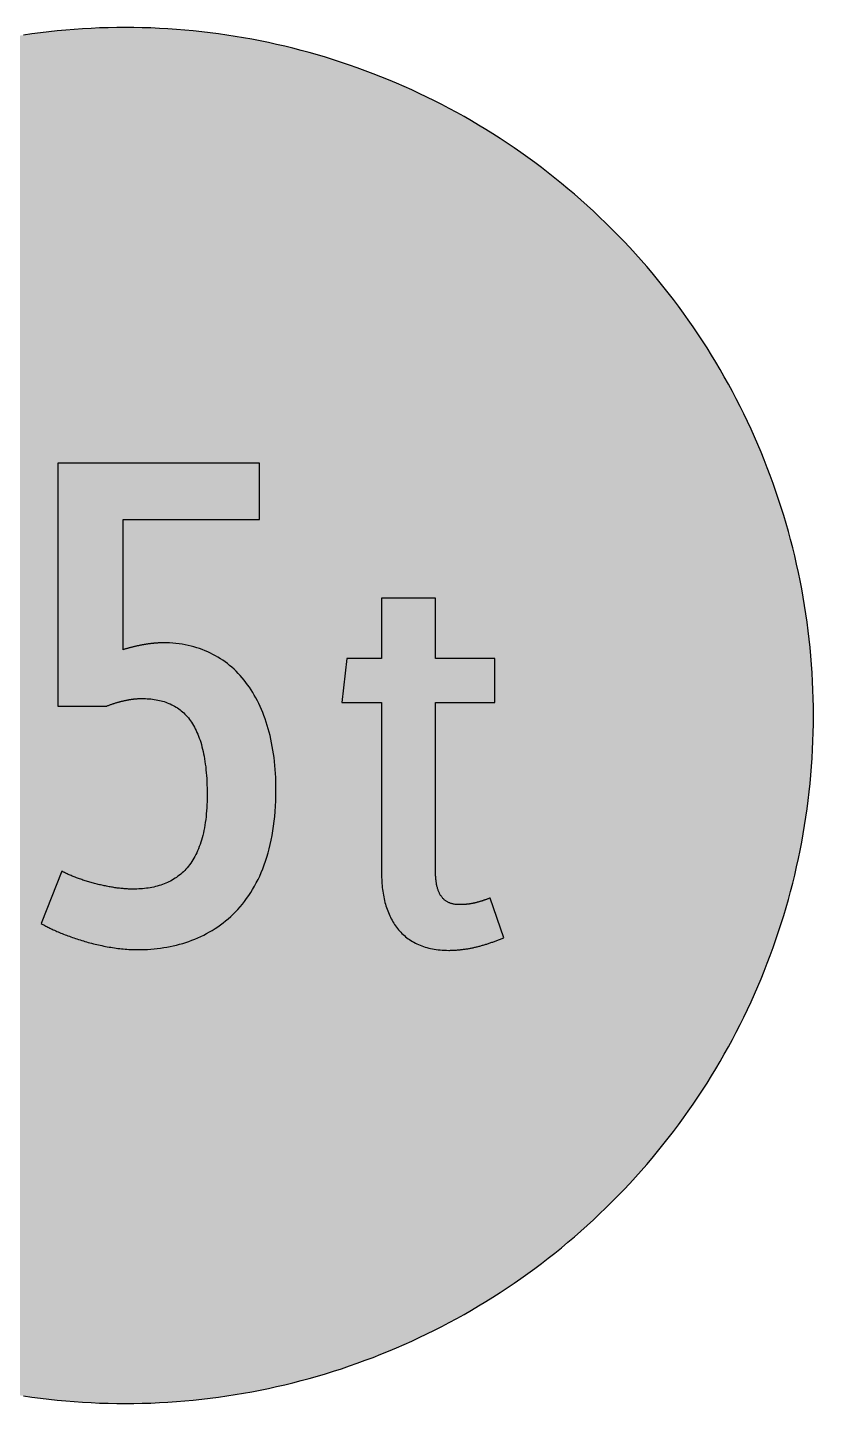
# Model space of a CAD drawing. Header units: millimetres. Extents: x 0 to 212, y 0 to 212.
# Drawn here: x 90.9 to 211.7, y 0.1 to 211.7 of the extents above; entities that cross this region are included whole.
import ezdxf

# ---------------------------------------------------------------- set-up
doc = ezdxf.new("R2010")
doc.units = ezdxf.units.MM

msp = doc.modelspace()

# ---------------------------------------------------------------- hatches: boundary and pattern name
for color, points in [(254, [(211.7189, 105.8869), (211.709, 107.2007), (211.6861, 108.5139), (211.6455, 109.8245), (211.5871, 111.1326), (211.5134, 112.4407), (211.4245, 113.7437), (211.3204, 115.0468), (211.201, 116.3447), (211.0638, 117.6426), (210.9114, 118.9355), (210.7413, 120.2258), (210.5584, 121.5136), (210.3577, 122.7988), (210.1418, 124.079), (209.9107, 125.3566), (209.6643, 126.6292), (209.4027, 127.8992), (209.1258, 129.1641), (208.8337, 130.4239), (208.5264, 131.6812), (208.2038, 132.936), (207.866, 134.1831), (207.5104, 135.4277), (207.1421, 136.6647), (206.7611, 137.8991), (206.3623, 139.1285), (205.9483, 140.3502), (205.5216, 141.5694), (205.0771, 142.781), (204.6199, 143.9901), (204.1474, 145.1915), (203.6623, 146.3853), (203.1619, 147.574), (202.6463, 148.7576), (202.1154, 149.9362), (201.5693, 151.1046), (201.0105, 152.2705), (200.439, 153.4262), (199.8523, 154.5768), (199.2503, 155.7198), (198.6356, 156.8577), (198.0057, 157.9855), (197.3605, 159.1081), (196.7052, 160.2232), (196.0321, 161.3281), (195.3489, 162.4279), (194.6504, 163.5176), (193.9366, 164.6022), (193.2102, 165.6766), (192.471, 166.7434), (191.7167, 167.8), (190.9521, 168.849), (190.1698, 169.8904), (189.3773, 170.9217), (188.5696, 171.9428), (187.7517, 172.9562), (186.9161, 173.9621), (186.0702, 174.9552), (185.2117, 175.9407), (184.338, 176.9161), (183.454, 177.8838), (182.5549, 178.8389), (181.643, 179.7837), (180.721, 180.7185), (179.7837, 181.643), (178.8389, 182.5549), (177.8838, 183.454), (176.9161, 184.338), (175.9407, 185.2117), (174.9552, 186.0702), (173.9621, 186.9161), (172.9562, 187.7492), (171.9428, 188.5696), (170.9217, 189.3773), (169.8904, 190.1698), (168.849, 190.9496), (167.8, 191.7167), (166.7408, 192.471), (165.6766, 193.2102), (164.6022, 193.9366), (163.5176, 194.6504), (162.4279, 195.3489), (161.3281, 196.0321), (160.2232, 196.7052), (159.1081, 197.3631), (157.9855, 198.0057), (156.8577, 198.6356), (155.7198, 199.2503), (154.5768, 199.8523), (153.4262, 200.439), (152.2705, 201.0131), (151.1046, 201.5719), (149.9362, 202.1154), (148.7576, 202.6463), (147.574, 203.1619), (146.3853, 203.6623), (145.1889, 204.15), (143.9875, 204.6199), (142.781, 205.0796), (141.5694, 205.5216), (140.3502, 205.9483), (139.1285, 206.3623), (137.8991, 206.7611), (136.6647, 207.1446), (135.4252, 207.5129), (134.1831, 207.866), (132.9334, 208.2038), (131.6812, 208.5264), (130.4239, 208.8337), (129.1641, 209.1284), (127.8966, 209.4052), (126.6292, 209.6668), (125.3541, 209.9132), (124.0765, 210.1444), (122.7963, 210.3603), (121.5136, 210.5584), (120.2258, 210.7438), (118.9355, 210.9114), (117.6401, 211.0638), (116.3447, 211.201), (115.0468, 211.3229), (113.7437, 211.4271), (112.4382, 211.516), (111.1326, 211.5896), (109.8245, 211.6455), (108.5113, 211.6861), (107.1982, 211.7115), (105.885, 211.7192), (104.5693, 211.7115), (103.2561, 211.6861), (101.9454, 211.6455), (100.6373, 211.5896), (99.3292, 211.516), (98.0262, 211.4271), (96.7232, 211.3229), (95.4253, 211.201), (94.1273, 211.0638), (92.8345, 210.9114), (91.5441, 210.7438), (90.2564, 210.5584), (88.9711, 210.3603), (87.691, 210.1444), (86.4133, 209.9132), (85.1408, 209.6668), (83.8708, 209.4052), (82.6059, 209.1284), (81.346, 208.8337), (80.0887, 208.5264), (78.834, 208.2038), (77.5868, 207.866), (76.3422, 207.5129), (75.1053, 207.1446), (73.8708, 206.7611), (72.6415, 206.3623), (71.4197, 205.9483), (70.2005, 205.5216), (68.9889, 205.0796), (67.7799, 204.6199), (66.5785, 204.15), (65.3847, 203.6623), (64.196, 203.1619), (63.0123, 202.6463), (61.8338, 202.1154), (60.6628, 201.5719), (59.4995, 201.0131), (58.3438, 200.439), (57.1932, 199.8523), (56.0502, 199.2503), (54.9123, 198.6356), (53.7845, 198.0057), (52.6618, 197.3631), (51.5468, 196.7052), (50.4419, 196.0321), (49.342, 195.3489), (48.2524, 194.6504), (47.1678, 193.9366), (46.0934, 193.2102), (45.0266, 192.471), (43.9699, 191.7167), (42.9209, 190.9496), (41.8795, 190.1698), (40.8483, 189.3773), (39.8272, 188.5696), (38.8137, 187.7492), (37.8079, 186.9161), (36.8148, 186.0702), (35.8292, 185.2117), (34.8539, 184.338), (33.8861, 183.454), (32.9311, 182.5549), (31.9862, 181.643), (31.049, 180.7185), (30.1269, 179.7837), (29.2151, 178.8389), (28.3159, 177.8838), (27.432, 176.9161), (26.5582, 175.9407), (25.6997, 174.9552), (24.8539, 173.9621), (24.0208, 172.9562), (23.2004, 171.9428), (22.3926, 170.9217), (21.6002, 169.8904), (20.8204, 168.849), (20.0533, 167.8), (19.2989, 166.7434), (18.5598, 165.6766), (17.8333, 164.6022), (17.1196, 163.5176), (16.4211, 162.4279), (15.7378, 161.3281), (15.0647, 160.2232), (14.4069, 159.1081), (13.7643, 157.9855), (13.1343, 156.8577), (12.5197, 155.7198), (11.9177, 154.5768), (11.3309, 153.4262), (10.7569, 152.2705), (10.1981, 151.1046), (9.6545, 149.9362), (9.1237, 148.7576), (8.6081, 147.574), (8.1077, 146.3853), (7.62, 145.1915), (7.1501, 143.9901), (6.6904, 142.781), (6.2484, 141.5694), (5.8217, 140.3502), (5.4077, 139.1285), (5.0089, 137.8991), (4.6253, 136.6647), (4.257, 135.4277), (3.904, 134.1831), (3.5662, 132.936), (3.2436, 131.6812), (2.9362, 130.4239), (2.6416, 129.1641), (2.3647, 127.8992), (2.1031, 126.6292), (1.8567, 125.3566), (1.6256, 124.079), (1.4097, 122.7988), (1.2116, 121.5136), (1.0262, 120.2258), (0.8585, 118.9355), (0.7061, 117.6426), (0.569, 116.3447), (0.447, 115.0468), (0.3429, 113.7437), (0.254, 112.4407), (0.1803, 111.1326), (0.1245, 109.8245), (0.0838, 108.5139), (0.0584, 107.2007), (0.0508, 105.885), (0.0584, 104.5718), (0.0838, 103.2586), (0.1245, 101.9454), (0.1803, 100.6373), (0.254, 99.3318), (0.3429, 98.0262), (0.447, 96.7232), (0.569, 95.4253), (0.7061, 94.1299), (0.8585, 92.8345), (1.0262, 91.5441), (1.2116, 90.2564), (1.4097, 88.9737), (1.6256, 87.6935), (1.8567, 86.4159), (2.1031, 85.1408), (2.3647, 83.8733), (2.6416, 82.6059), (2.9362, 81.346), (3.2436, 80.0887), (3.5662, 78.8365), (3.904, 77.5868), (4.257, 76.3448), (4.6253, 75.1053), (5.0089, 73.8708), (5.4077, 72.6415), (5.8217, 71.4197), (6.2484, 70.2005), (6.6904, 68.9889), (7.1501, 67.7824), (7.62, 66.581), (8.1077, 65.3847), (8.6081, 64.196), (9.1237, 63.0123), (9.6545, 61.8338), (10.1981, 60.6654), (10.7569, 59.4995), (11.3309, 58.3438), (11.9177, 57.1932), (12.5197, 56.0502), (13.1343, 54.9123), (13.7643, 53.7845), (14.4069, 52.6618), (15.0647, 51.5468), (15.7378, 50.4419), (16.4211, 49.342), (17.1196, 48.2524), (17.8333, 47.1678), (18.5598, 46.0934), (19.2989, 45.0291), (20.0533, 43.9699), (20.8204, 42.9209), (21.6002, 41.8795), (22.3926, 40.8483), (23.2004, 39.8272), (24.0208, 38.8137), (24.8539, 37.8079), (25.6997, 36.8148), (26.5582, 35.8292), (27.432, 34.8539), (28.3159, 33.8861), (29.2151, 32.9311), (30.1269, 31.9862), (31.049, 31.049), (31.9862, 30.1269), (32.9311, 29.2151), (33.8861, 28.3159), (34.8539, 27.432), (35.8292, 26.5582), (36.8148, 25.6997), (37.8079, 24.8539), (38.8137, 24.0182), (39.8272, 23.2004), (40.8483, 22.3926), (41.8795, 21.6002), (42.9209, 20.8178), (43.9699, 20.0533), (45.0266, 19.2989), (46.0934, 18.5598), (47.1678, 17.8333), (48.2524, 17.1196), (49.342, 16.4211), (50.4419, 15.7378), (51.5468, 15.0647), (52.6618, 14.4094), (53.7845, 13.7643), (54.9123, 13.1343), (56.0502, 12.5197), (57.1932, 11.9177), (58.3438, 11.3309), (59.4995, 10.7594), (60.6628, 10.2006), (61.8338, 9.6545), (63.0123, 9.1237), (64.196, 8.6081), (65.3847, 8.1077), (66.5785, 7.6225), (67.7799, 7.1501), (68.9889, 6.6929), (70.2005, 6.2484), (71.4197, 5.8217), (72.6415, 5.4077), (73.8708, 5.0089), (75.1053, 4.6279), (76.3422, 4.2596), (77.5868, 3.904), (78.834, 3.5662), (80.0887, 3.2436), (81.346, 2.9362), (82.6059, 2.6441), (83.8708, 2.3673), (85.1408, 2.1057), (86.4133, 1.8593), (87.691, 1.6281), (88.9711, 1.4122), (90.2564, 1.2116), (91.5441, 1.0287), (92.8345, 0.8585), (94.1273, 0.7061), (95.4253, 0.569), (96.7232, 0.4496), (98.0262, 0.3454), (99.3292, 0.2565), (100.6373, 0.1829), (101.9454, 0.1245), (103.2561, 0.0838), (104.5693, 0.061), (105.885, 0.0533), (107.1982, 0.061), (108.5113, 0.0838), (109.8245, 0.1245), (111.1326, 0.1829), (112.4382, 0.2565), (113.7437, 0.3454), (115.0468, 0.4496), (116.3447, 0.569), (117.6401, 0.7061), (118.9355, 0.8585), (120.2258, 1.0287), (121.5136, 1.2116), (122.7963, 1.4122), (124.0765, 1.6281), (125.3541, 1.8593), (126.6292, 2.1057), (127.8966, 2.3673), (129.1641, 2.6441), (130.4239, 2.9362), (131.6812, 3.2436), (132.9334, 3.5662), (134.1831, 3.904), (135.4252, 4.2596), (136.6647, 4.6279), (137.8991, 5.0089), (139.1285, 5.4077), (140.3502, 5.8217), (141.5694, 6.2484), (142.781, 6.6929), (143.9875, 7.1501), (145.1889, 7.6225), (146.3853, 8.1077), (147.574, 8.6081), (148.7576, 9.1237), (149.9362, 9.6545), (151.1046, 10.2006), (152.2705, 10.7594), (153.4262, 11.3309), (154.5768, 11.9177), (155.7198, 12.5197), (156.8577, 13.1343), (157.9855, 13.7643), (159.1081, 14.4094), (160.2232, 15.0647), (161.3281, 15.7378), (162.4279, 16.4211), (163.5176, 17.1196), (164.6022, 17.8333), (165.6766, 18.5598), (166.7408, 19.2989), (167.8, 20.0533), (168.849, 20.8178), (169.8904, 21.6002), (170.9217, 22.3926), (171.9428, 23.2004), (172.9562, 24.0182), (173.9621, 24.8539), (174.9552, 25.6997), (175.9407, 26.5582), (176.9161, 27.432), (177.8838, 28.3159), (178.8389, 29.2151), (179.7837, 30.1269), (180.721, 31.049), (181.643, 31.9862), (182.5549, 32.9311), (183.454, 33.8861), (184.338, 34.8539), (185.2117, 35.8292), (186.0702, 36.8148), (186.9161, 37.8079), (187.7517, 38.8137), (188.5696, 39.8272), (189.3773, 40.8483), (190.1698, 41.8795), (190.9521, 42.9209), (191.7167, 43.9699), (192.471, 45.0291), (193.2102, 46.0934), (193.9366, 47.1678), (194.6504, 48.2524), (195.3489, 49.342), (196.0321, 50.4419), (196.7052, 51.5468), (197.3605, 52.6618), (198.0057, 53.7845), (198.6356, 54.9123), (199.2503, 56.0502), (199.8523, 57.1932), (200.439, 58.3438), (201.0105, 59.4995), (201.5693, 60.6654), (202.1154, 61.8338), (202.6463, 63.0123), (203.1619, 64.196), (203.6623, 65.3847), (204.1474, 66.581), (204.6199, 67.7824), (205.0771, 68.9889), (205.5216, 70.2005), (205.9483, 71.4197), (206.3623, 72.6415), (206.7611, 73.8708), (207.1421, 75.1053), (207.5104, 76.3448), (207.866, 77.5868), (208.2038, 78.8365), (208.5264, 80.0887), (208.8337, 81.346), (209.1258, 82.6059), (209.4027, 83.8733), (209.6643, 85.1408), (209.9107, 86.4159), (210.1418, 87.6935), (210.3577, 88.9737), (210.5584, 90.2564), (210.7413, 91.5441), (210.9114, 92.8345), (211.0638, 94.1299), (211.201, 95.4253), (211.3204, 96.7232), (211.4245, 98.0262), (211.5134, 99.3318), (211.5871, 100.6373), (211.6455, 101.9454), (211.6861, 103.2586), (211.709, 104.5718), (211.7166, 105.885)]), (59, [(126.523, 136.0121), (126.523, 144.6911), (95.5146, 144.6911), (95.5146, 107.3323), (103.0291, 107.3323), (103.1265, 107.3709), (103.2256, 107.409), (103.3247, 107.4471), (103.4212, 107.4826), (103.5202, 107.5207), (103.6168, 107.5563), (103.7133, 107.5893), (103.8098, 107.6249), (103.9063, 107.6579), (104.0028, 107.6909), (104.0994, 107.7214), (104.1933, 107.7519), (104.2899, 107.7824), (104.3838, 107.8128), (104.4778, 107.8408), (104.5718, 107.8713), (104.6632, 107.8967), (104.7572, 107.9246), (104.8487, 107.95), (104.9401, 107.9754), (105.0315, 108.0008), (105.123, 108.0262), (105.2119, 108.0491), (105.3033, 108.0719), (105.3922, 108.0948), (105.4811, 108.1151), (105.57, 108.1354), (105.6564, 108.1557), (105.7453, 108.1761), (105.8316, 108.1938), (105.918, 108.2142), (106.0044, 108.2294), (106.0907, 108.2472), (106.1745, 108.265), (106.2584, 108.2802), (106.3422, 108.2954), (106.426, 108.3107), (106.5073, 108.3234), (106.5886, 108.3386), (106.6698, 108.3513), (106.7511, 108.3615), (106.8324, 108.3742), (106.9111, 108.3843), (106.9899, 108.397), (107.0686, 108.4047), (107.1448, 108.4148), (107.2236, 108.425), (107.2998, 108.4326), (107.376, 108.4402), (107.4496, 108.4478), (107.5233, 108.4555), (107.5969, 108.4605), (107.6706, 108.4656), (107.7417, 108.4707), (107.8154, 108.4758), (107.8865, 108.4809), (107.9551, 108.4834), (108.0237, 108.4859), (108.0922, 108.4885), (108.1608, 108.491), (108.2294, 108.4936), (108.2954, 108.4936), (108.3615, 108.4961), (108.425, 108.4961), (108.712, 108.4936), (108.9939, 108.4859), (109.2733, 108.4707), (109.5502, 108.4529), (109.822, 108.4275), (110.0912, 108.397), (110.3579, 108.3615), (110.6195, 108.3183), (110.8786, 108.27), (111.1326, 108.2167), (111.3841, 108.1557), (111.633, 108.0897), (111.8768, 108.016), (112.1181, 107.9373), (112.3544, 107.8509), (112.5855, 107.757), (112.8141, 107.6579), (113.0402, 107.5512), (113.2611, 107.4395), (113.477, 107.3175), (113.6904, 107.1905), (113.8987, 107.0559), (114.1044, 106.9137), (114.3051, 106.7664), (114.5007, 106.6089), (114.6937, 106.4438), (114.8817, 106.2711), (115.0645, 106.0933), (115.2423, 105.9053), (115.4176, 105.7097), (115.5878, 105.5065), (115.7554, 105.2932), (115.9154, 105.0747), (116.0729, 104.8461), (116.2253, 104.6099), (116.3726, 104.3635), (116.5149, 104.1095), (116.6546, 103.8479), (116.7892, 103.5761), (116.9162, 103.2967), (117.0407, 103.0072), (117.16, 102.71), (117.2743, 102.4026), (117.3836, 102.0851), (117.4877, 101.76), (117.5893, 101.4247), (117.6833, 101.0793), (117.7722, 100.7262), (117.856, 100.363), (117.9347, 99.9896), (118.0084, 99.6061), (118.077, 99.2124), (118.1405, 98.8085), (118.1989, 98.3945), (118.2522, 97.9703), (118.3005, 97.536), (118.3411, 97.0915), (118.3792, 96.6368), (118.4097, 96.1695), (118.4351, 95.6945), (118.4554, 95.2068), (118.4681, 94.709), (118.4758, 94.1984), (118.4808, 93.6777), (118.4758, 93.1647), (118.4656, 92.6592), (118.4478, 92.1664), (118.4224, 91.6838), (118.3919, 91.2139), (118.3538, 90.7542), (118.3081, 90.3046), (118.2573, 89.8652), (118.1989, 89.4359), (118.1354, 89.0194), (118.0643, 88.6104), (117.9881, 88.2142), (117.9043, 87.8281), (117.8154, 87.4497), (117.7188, 87.0814), (117.6172, 86.7258), (117.508, 86.3778), (117.3963, 86.04), (117.2769, 85.7098), (117.1499, 85.3923), (117.0203, 85.0824), (116.8832, 84.7827), (116.7409, 84.4906), (116.5936, 84.2086), (116.4412, 83.9343), (116.2812, 83.6701), (116.1186, 83.4136), (115.951, 83.1672), (115.7757, 82.9285), (115.5979, 82.6973), (115.4151, 82.4763), (115.2246, 82.263), (115.0315, 82.0572), (114.8334, 81.8591), (114.6302, 81.6686), (114.4245, 81.4883), (114.2111, 81.313), (113.9952, 81.1479), (113.7742, 80.9879), (113.5507, 80.838), (113.3196, 80.6933), (113.0859, 80.5561), (112.8497, 80.4266), (112.6084, 80.3046), (112.362, 80.1878), (112.1131, 80.0786), (111.8591, 79.977), (111.6025, 79.883), (111.3434, 79.7941), (111.0793, 79.7103), (110.8126, 79.6341), (110.5408, 79.5655), (110.2665, 79.502), (109.9896, 79.4436), (109.7077, 79.3928), (109.4232, 79.3471), (109.1362, 79.3064), (108.8466, 79.2709), (108.5545, 79.2429), (108.2599, 79.2201), (107.9602, 79.2023), (107.6579, 79.1896), (107.3556, 79.182), (107.0483, 79.1794), (106.8883, 79.1794), (106.7283, 79.182), (106.5632, 79.187), (106.3981, 79.1947), (106.233, 79.2023), (106.0628, 79.2124), (105.8926, 79.2226), (105.7224, 79.2353), (105.5472, 79.2505), (105.3744, 79.2683), (105.1992, 79.2861), (105.0214, 79.3064), (104.8436, 79.3267), (104.6658, 79.3496), (104.4854, 79.375), (104.3051, 79.4004), (104.1222, 79.4283), (103.9419, 79.4563), (103.759, 79.4868), (103.5736, 79.5198), (103.3907, 79.5528), (103.2078, 79.5858), (103.0224, 79.6214), (102.837, 79.6595), (102.6541, 79.6976), (102.4687, 79.7382), (102.2833, 79.7789), (102.0978, 79.8195), (101.9124, 79.8627), (101.7295, 79.9084), (101.5441, 79.9541), (101.3612, 79.9998), (101.1784, 80.0481), (100.9955, 80.0964), (100.8126, 80.1446), (100.6323, 80.1954), (100.4519, 80.2488), (100.2716, 80.3021), (100.0912, 80.3554), (99.9134, 80.4088), (99.7382, 80.4647), (99.5629, 80.5205), (99.3877, 80.579), (99.2149, 80.6374), (99.0422, 80.6958), (98.872, 80.7542), (98.7044, 80.8152), (98.5368, 80.8761), (98.3717, 80.9371), (98.2091, 81.0006), (98.0465, 81.0641), (97.8865, 81.1276), (97.729, 81.1911), (97.5741, 81.2571), (97.4192, 81.3206), (97.2693, 81.3867), (97.1194, 81.4527), (96.9721, 81.5213), (96.8299, 81.5873), (96.6876, 81.6559), (96.5479, 81.7245), (96.4133, 81.7931), (96.2787, 81.8617), (96.1492, 81.9302), (92.9749, 73.8886), (93.1012, 73.8124), (93.2332, 73.7362), (93.3704, 73.66), (93.5126, 73.5813), (93.66, 73.5025), (93.8124, 73.4212), (93.9698, 73.34), (94.1324, 73.2587), (94.2975, 73.1774), (94.4702, 73.0936), (94.6455, 73.0098), (94.8258, 72.9259), (95.0087, 72.8421), (95.1967, 72.7583), (95.3897, 72.6745), (95.5853, 72.5881), (95.7859, 72.5043), (95.9917, 72.4205), (96.2, 72.3367), (96.4108, 72.2503), (96.6241, 72.1665), (96.8426, 72.0827), (97.0661, 72.0014), (97.2896, 71.9176), (97.5182, 71.8363), (97.7494, 71.7525), (97.983, 71.6737), (98.2193, 71.5924), (98.458, 71.5137), (98.6993, 71.435), (98.9457, 71.3588), (99.1921, 71.2826), (99.441, 71.2064), (99.6925, 71.1327), (99.9465, 71.059), (100.2005, 70.9879), (100.4595, 70.9193), (100.7186, 70.8508), (100.9802, 70.7847), (101.2419, 70.7212), (101.506, 70.6577), (101.7727, 70.5968), (102.0394, 70.5358), (102.3087, 70.4799), (102.5779, 70.424), (102.8471, 70.3707), (103.1189, 70.3199), (103.3907, 70.2716), (103.665, 70.2259), (103.9393, 70.1802), (104.2137, 70.1396), (104.488, 70.1015), (104.7623, 70.0659), (105.0392, 70.0329), (105.316, 70.0024), (105.5903, 69.9745), (105.8672, 69.9491), (106.1415, 69.9287), (106.4184, 69.9084), (106.6927, 69.8932), (106.9696, 69.883), (107.2439, 69.8729), (107.5182, 69.8678), (107.79, 69.8652), (108.2954, 69.8703), (108.8009, 69.8856), (109.3064, 69.9084), (109.8093, 69.9414), (110.3097, 69.9846), (110.81, 70.038), (111.3079, 70.1015), (111.8032, 70.1751), (112.2959, 70.2589), (112.7887, 70.3529), (113.2764, 70.4571), (113.7615, 70.5714), (114.2441, 70.6984), (114.7216, 70.8355), (115.1966, 70.9828), (115.6691, 71.1429), (116.1339, 71.313), (116.5962, 71.4959), (117.0534, 71.689), (117.508, 71.8947), (117.9551, 72.1106), (118.397, 72.3417), (118.8339, 72.583), (119.2657, 72.8345), (119.6899, 73.1012), (120.109, 73.3781), (120.5205, 73.6702), (120.9243, 73.9724), (121.3231, 74.2899), (121.7143, 74.6201), (122.0978, 74.9605), (122.4737, 75.3161), (122.842, 75.6844), (123.2027, 76.0679), (123.5532, 76.4642), (123.8961, 76.8731), (124.2314, 77.2973), (124.5565, 77.7342), (124.8715, 78.1863), (125.1788, 78.6511), (125.476, 79.1312), (125.7605, 79.6265), (126.0373, 80.1345), (126.304, 80.6577), (126.558, 81.1962), (126.8019, 81.7499), (127.0356, 82.3189), (127.2565, 82.9031), (127.4674, 83.5025), (127.6655, 84.1172), (127.8509, 84.7471), (128.0262, 85.3948), (128.1862, 86.0552), (128.3335, 86.7334), (128.4707, 87.4268), (128.5926, 88.138), (128.6993, 88.8644), (128.7958, 89.6087), (128.8771, 90.3681), (128.9431, 91.1428), (128.9939, 91.9378), (129.032, 92.7481), (129.0549, 93.5736), (129.0625, 94.4194), (129.0574, 95.0697), (129.0447, 95.7123), (129.0193, 96.3473), (128.9863, 96.9747), (128.9431, 97.5944), (128.8923, 98.2066), (128.8313, 98.8085), (128.7602, 99.4029), (128.6815, 99.9896), (128.5926, 100.5662), (128.4935, 101.1352), (128.3868, 101.6965), (128.27, 102.2477), (128.1455, 102.7913), (128.0109, 103.3272), (127.8687, 103.8504), (127.7188, 104.3686), (127.5588, 104.8741), (127.3886, 105.3744), (127.2108, 105.8621), (127.0254, 106.3422), (126.8324, 106.8121), (126.6292, 107.2718), (126.4183, 107.7239), (126.1974, 108.1659), (125.9713, 108.5977), (125.7351, 109.0193), (125.4912, 109.4334), (125.2372, 109.8347), (124.9782, 110.2284), (124.7089, 110.6094), (124.4321, 110.9828), (124.1476, 111.3434), (123.8555, 111.6965), (123.5558, 112.0369), (123.2484, 112.3671), (122.9335, 112.6871), (122.6109, 112.997), (122.2807, 113.2967), (121.9403, 113.5837), (121.5949, 113.8631), (121.2418, 114.1273), (120.8837, 114.3838), (120.5154, 114.6277), (120.1395, 114.8613), (119.7585, 115.0823), (119.3673, 115.2931), (118.9711, 115.4938), (118.5672, 115.6818), (118.1583, 115.857), (117.7392, 116.0221), (117.315, 116.1745), (116.8857, 116.3142), (116.4463, 116.4438), (116.0018, 116.5606), (115.5497, 116.6673), (115.0925, 116.7587), (114.6277, 116.84), (114.1578, 116.9086), (113.6802, 116.967), (113.1951, 117.0102), (112.7049, 117.0407), (112.207, 117.061), (111.7041, 117.0661), (111.6254, 117.0661), (111.5441, 117.0661), (111.4628, 117.0635), (111.379, 117.061), (111.2926, 117.0584), (111.2088, 117.0559), (111.1225, 117.0508), (111.0336, 117.0483), (110.9447, 117.0432), (110.8558, 117.0356), (110.7643, 117.0305), (110.6729, 117.0229), (110.5814, 117.0153), (110.4875, 117.0076), (110.3935, 117), (110.2995, 116.9899), (110.2055, 116.9822), (110.109, 116.9721), (110.0125, 116.9594), (109.916, 116.9492), (109.8169, 116.9365), (109.7204, 116.9264), (109.6213, 116.9137), (109.5223, 116.8984), (109.4232, 116.8857), (109.3216, 116.8705), (109.2225, 116.8578), (109.1209, 116.8425), (109.0193, 116.8248), (108.9177, 116.8095), (108.8187, 116.7943), (108.7171, 116.7765), (108.6129, 116.7587), (108.5113, 116.7409), (108.4097, 116.7232), (108.3081, 116.7028), (108.2065, 116.6825), (108.1049, 116.6647), (108.0033, 116.6444), (107.8992, 116.6216), (107.7976, 116.6012), (107.696, 116.5809), (107.5944, 116.5581), (107.4928, 116.5352), (107.3937, 116.5123), (107.2921, 116.4895), (107.1931, 116.4666), (107.0915, 116.4412), (106.9924, 116.4184), (106.8934, 116.393), (106.7943, 116.3676), (106.6952, 116.3422), (106.5987, 116.3168), (106.5022, 116.2914), (106.4057, 116.2634), (106.3092, 116.2355), (106.2126, 116.2101), (106.1187, 116.1821), (106.0247, 116.1542), (105.9307, 116.1263), (105.8393, 116.0958), (105.7478, 116.0678), (105.6564, 116.0374), (105.5675, 116.0094), (105.5688, 136.0121)]), (59, [(145.2989, 81.6155), (145.3007, 81.2952), (145.3058, 80.9777), (145.3185, 80.6628), (145.3337, 80.3504), (145.3566, 80.043), (145.382, 79.7357), (145.4125, 79.4334), (145.4455, 79.1362), (145.4861, 78.8391), (145.5318, 78.547), (145.5801, 78.2599), (145.6334, 77.9729), (145.6944, 77.691), (145.7579, 77.4141), (145.8265, 77.1398), (145.9001, 76.868), (145.9789, 76.6013), (146.0627, 76.3397), (146.1491, 76.0806), (146.243, 75.8266), (146.3421, 75.5752), (146.4462, 75.3288), (146.5555, 75.0875), (146.6672, 74.8487), (146.7866, 74.6176), (146.9111, 74.389), (147.0406, 74.1629), (147.1752, 73.9445), (147.3149, 73.7286), (147.4572, 73.5203), (147.607, 73.3146), (147.7645, 73.1164), (147.9245, 72.9209), (148.0896, 72.7304), (148.2598, 72.5449), (148.4376, 72.3671), (148.6179, 72.1919), (148.8059, 72.0242), (148.9989, 71.8591), (149.1945, 71.7017), (149.4003, 71.5493), (149.6085, 71.4045), (149.8219, 71.2622), (150.0429, 71.1276), (150.2664, 70.9981), (150.4975, 70.8762), (150.7338, 70.7593), (150.9776, 70.6476), (151.224, 70.5434), (151.478, 70.4444), (151.7371, 70.3529), (152.0012, 70.2666), (152.2705, 70.1878), (152.5473, 70.1142), (152.8293, 70.0481), (153.1163, 69.9872), (153.4084, 69.9364), (153.7081, 69.8881), (154.0129, 69.85), (154.3253, 69.817), (154.6403, 69.7916), (154.9629, 69.7738), (155.2905, 69.7636), (155.6258, 69.7611), (155.7604, 69.7611), (155.895, 69.7636), (156.0297, 69.7662), (156.1643, 69.7687), (156.2989, 69.7738), (156.4335, 69.7789), (156.5681, 69.7865), (156.7028, 69.7941), (156.8374, 69.8043), (156.9695, 69.8144), (157.1041, 69.8271), (157.2387, 69.8373), (157.3708, 69.8525), (157.5054, 69.8652), (157.6375, 69.8805), (157.7721, 69.8983), (157.9042, 69.916), (158.0363, 69.9338), (158.1709, 69.9516), (158.303, 69.9719), (158.435, 69.9948), (158.5697, 70.0176), (158.7017, 70.0405), (158.8338, 70.0634), (158.9659, 70.0888), (159.098, 70.1142), (159.2326, 70.1421), (159.3647, 70.17), (159.4968, 70.198), (159.6288, 70.2285), (159.7609, 70.2589), (159.893, 70.2894), (160.0251, 70.3224), (160.1546, 70.3555), (160.2867, 70.3885), (160.4188, 70.424), (160.5509, 70.4596), (160.6829, 70.4952), (160.815, 70.5333), (160.9446, 70.5714), (161.0766, 70.6095), (161.2087, 70.6501), (161.3408, 70.6882), (161.4703, 70.7314), (161.6024, 70.772), (161.7345, 70.8152), (161.864, 70.8584), (161.9961, 70.9041), (162.1282, 70.9473), (162.2577, 70.993), (162.3898, 71.0413), (162.5219, 71.087), (162.6514, 71.1352), (162.7835, 71.1835), (162.9131, 71.2343), (163.0451, 71.2826), (163.1772, 71.3334), (163.3068, 71.3867), (163.4388, 71.4375), (163.5684, 71.4908), (163.7005, 71.5442), (163.83, 71.5975), (163.9621, 71.6534), (164.0916, 71.7067), (161.9772, 77.8051), (161.8844, 77.7697), (161.7955, 77.7342), (161.7066, 77.7011), (161.6177, 77.6681), (161.5313, 77.6351), (161.4449, 77.6021), (161.3611, 77.5716), (161.2748, 77.5411), (161.1935, 77.5106), (161.1097, 77.4827), (161.0284, 77.4548), (160.9471, 77.4268), (160.8658, 77.4014), (160.7871, 77.3735), (160.7083, 77.3481), (160.6296, 77.3227), (160.5509, 77.2998), (160.4747, 77.277), (160.3985, 77.2541), (160.3223, 77.2312), (160.2486, 77.2084), (160.1749, 77.1881), (160.1013, 77.1677), (160.0276, 77.1474), (159.954, 77.1296), (159.8828, 77.1093), (159.8092, 77.0915), (159.7381, 77.0738), (159.6669, 77.0585), (159.5984, 77.0407), (159.5272, 77.0255), (159.4587, 77.0103), (159.3875, 76.995), (159.319, 76.9823), (159.2504, 76.9671), (159.1818, 76.9544), (159.1158, 76.9417), (159.0472, 76.9315), (158.9786, 76.9188), (158.9126, 76.9087), (158.8465, 76.8985), (158.7779, 76.8883), (158.7119, 76.8782), (158.6459, 76.8706), (158.5798, 76.8629), (158.5138, 76.8553), (158.4477, 76.8477), (158.3817, 76.8401), (158.3157, 76.8325), (158.2496, 76.8274), (158.1836, 76.8223), (158.1175, 76.8172), (158.0515, 76.8121), (157.9855, 76.8071), (157.9194, 76.8045), (157.8534, 76.7994), (157.7873, 76.7969), (157.7213, 76.7944), (157.6553, 76.7918), (157.5867, 76.7918), (157.5206, 76.7893), (157.4546, 76.7893), (157.386, 76.7893), (157.32, 76.7893), (157.193, 76.7893), (157.0711, 76.7944), (156.9491, 76.7994), (156.8323, 76.8096), (156.7155, 76.8223), (156.6012, 76.8375), (156.4894, 76.8553), (156.3827, 76.8756), (156.276, 76.8985), (156.1719, 76.9239), (156.0703, 76.9518), (155.9687, 76.9823), (155.8722, 77.0153), (155.7782, 77.0509), (155.6842, 77.089), (155.5953, 77.1296), (155.5064, 77.1754), (155.4201, 77.2211), (155.3362, 77.2693), (155.255, 77.3201), (155.1762, 77.3735), (155.0975, 77.4319), (155.0238, 77.4903), (154.9502, 77.5513), (154.879, 77.6148), (154.8105, 77.6808), (154.7444, 77.7494), (154.6809, 77.8231), (154.6174, 77.8967), (154.5565, 77.9729), (154.498, 78.0517), (154.4422, 78.1329), (154.3863, 78.2142), (154.3355, 78.3006), (154.2847, 78.3895), (154.2339, 78.4809), (154.1882, 78.5724), (154.1424, 78.6689), (154.0993, 78.7679), (154.0586, 78.867), (154.0205, 78.9686), (153.9824, 79.0753), (153.9469, 79.182), (153.9138, 79.2912), (153.8808, 79.4029), (153.8503, 79.5172), (153.8224, 79.6341), (153.797, 79.7509), (153.7716, 79.8728), (153.7487, 79.9973), (153.7259, 80.1218), (153.7056, 80.2488), (153.6878, 80.3783), (153.6725, 80.5104), (153.6573, 80.645), (153.6446, 80.7822), (153.6319, 80.9219), (153.6217, 81.0616), (153.6141, 81.2038), (153.6065, 81.3486), (153.6014, 81.4959), (153.5989, 81.6458), (153.5963, 81.7982), (153.5938, 81.9506), (153.5963, 107.8615), (162.741, 107.8615), (162.741, 114.6344), (153.5963, 114.6344), (153.5963, 123.9488), (145.2989, 123.9488), (145.2989, 114.6344), (139.9646, 114.6344), (139.2026, 107.8615), (145.2989, 107.8615)])]:
    msp.add_hatch(color=color).paths.add_polyline_path(points)

# ---------------------------------------------------------------- linework, layer by layer
at = {"color": 254}
for points in [[(211.7189, 105.8869), (211.709, 107.2007), (211.6861, 108.5139), (211.6455, 109.8245), (211.5871, 111.1326), (211.5134, 112.4407), (211.4245, 113.7437), (211.3204, 115.0468), (211.201, 116.3447), (211.0638, 117.6426), (210.9114, 118.9355), (210.7413, 120.2258), (210.5584, 121.5136), (210.3577, 122.7988), (210.1418, 124.079), (209.9107, 125.3566), (209.6643, 126.6292), (209.4027, 127.8992), (209.1258, 129.1641), (208.8337, 130.4239), (208.5264, 131.6812), (208.2038, 132.936), (207.866, 134.1831), (207.5104, 135.4277), (207.1421, 136.6647), (206.7611, 137.8991), (206.3623, 139.1285), (205.9483, 140.3502), (205.5216, 141.5694), (205.0771, 142.781), (204.6199, 143.9901), (204.1474, 145.1915), (203.6623, 146.3853), (203.1619, 147.574), (202.6463, 148.7576), (202.1154, 149.9362), (201.5693, 151.1046), (201.0105, 152.2705), (200.439, 153.4262), (199.8523, 154.5768), (199.2503, 155.7198), (198.6356, 156.8577), (198.0057, 157.9855), (197.3605, 159.1081), (196.7052, 160.2232), (196.0321, 161.3281), (195.3489, 162.4279), (194.6504, 163.5176), (193.9366, 164.6022), (193.2102, 165.6766), (192.471, 166.7434), (191.7167, 167.8), (190.9521, 168.849), (190.1698, 169.8904), (189.3773, 170.9217), (188.5696, 171.9428), (187.7517, 172.9562), (186.9161, 173.9621), (186.0702, 174.9552), (185.2117, 175.9407), (184.338, 176.9161), (183.454, 177.8838), (182.5549, 178.8389), (181.643, 179.7837), (180.721, 180.7185), (179.7837, 181.643), (178.8389, 182.5549), (177.8838, 183.454), (176.9161, 184.338), (175.9407, 185.2117), (174.9552, 186.0702), (173.9621, 186.9161), (172.9562, 187.7492), (171.9428, 188.5696), (170.9217, 189.3773), (169.8904, 190.1698), (168.849, 190.9496), (167.8, 191.7167), (166.7408, 192.471), (165.6766, 193.2102), (164.6022, 193.9366), (163.5176, 194.6504), (162.4279, 195.3489), (161.3281, 196.0321), (160.2232, 196.7052), (159.1081, 197.3631), (157.9855, 198.0057), (156.8577, 198.6356), (155.7198, 199.2503), (154.5768, 199.8523), (153.4262, 200.439), (152.2705, 201.0131), (151.1046, 201.5719), (149.9362, 202.1154), (148.7576, 202.6463), (147.574, 203.1619), (146.3853, 203.6623), (145.1889, 204.15), (143.9875, 204.6199), (142.781, 205.0796), (141.5694, 205.5216), (140.3502, 205.9483), (139.1285, 206.3623), (137.8991, 206.7611), (136.6647, 207.1446), (135.4252, 207.5129), (134.1831, 207.866), (132.9334, 208.2038), (131.6812, 208.5264), (130.4239, 208.8337), (129.1641, 209.1284), (127.8966, 209.4052), (126.6292, 209.6668), (125.3541, 209.9132), (124.0765, 210.1444), (122.7963, 210.3603), (121.5136, 210.5584), (120.2258, 210.7438), (118.9355, 210.9114), (117.6401, 211.0638), (116.3447, 211.201), (115.0468, 211.3229), (113.7437, 211.4271), (112.4382, 211.516), (111.1326, 211.5896), (109.8245, 211.6455), (108.5113, 211.6861), (107.1982, 211.7115), (105.885, 211.7192), (104.5693, 211.7115), (103.2561, 211.6861), (101.9454, 211.6455), (100.6373, 211.5896), (99.3292, 211.516), (98.0262, 211.4271), (96.7232, 211.3229), (95.4253, 211.201), (94.1273, 211.0638), (92.8345, 210.9114), (91.5441, 210.7438), (90.2564, 210.5584)], [(90.2564, 1.2116), (91.5441, 1.0287), (92.8345, 0.8585), (94.1273, 0.7061), (95.4253, 0.569), (96.7232, 0.4496), (98.0262, 0.3454), (99.3292, 0.2565), (100.6373, 0.1829), (101.9454, 0.1245), (103.2561, 0.0838), (104.5693, 0.061), (105.885, 0.0533), (107.1982, 0.061), (108.5113, 0.0838), (109.8245, 0.1245), (111.1326, 0.1829), (112.4382, 0.2565), (113.7437, 0.3454), (115.0468, 0.4496), (116.3447, 0.569), (117.6401, 0.7061), (118.9355, 0.8585), (120.2258, 1.0287), (121.5136, 1.2116), (122.7963, 1.4122), (124.0765, 1.6281), (125.3541, 1.8593), (126.6292, 2.1057), (127.8966, 2.3673), (129.1641, 2.6441), (130.4239, 2.9362), (131.6812, 3.2436), (132.9334, 3.5662), (134.1831, 3.904), (135.4252, 4.2596), (136.6647, 4.6279), (137.8991, 5.0089), (139.1285, 5.4077), (140.3502, 5.8217), (141.5694, 6.2484), (142.781, 6.6929), (143.9875, 7.1501), (145.1889, 7.6225), (146.3853, 8.1077), (147.574, 8.6081), (148.7576, 9.1237), (149.9362, 9.6545), (151.1046, 10.2006), (152.2705, 10.7594), (153.4262, 11.3309), (154.5768, 11.9177), (155.7198, 12.5197), (156.8577, 13.1343), (157.9855, 13.7643), (159.1081, 14.4094), (160.2232, 15.0647), (161.3281, 15.7378), (162.4279, 16.4211), (163.5176, 17.1196), (164.6022, 17.8333), (165.6766, 18.5598), (166.7408, 19.2989), (167.8, 20.0533), (168.849, 20.8178), (169.8904, 21.6002), (170.9217, 22.3926), (171.9428, 23.2004), (172.9562, 24.0182), (173.9621, 24.8539), (174.9552, 25.6997), (175.9407, 26.5582), (176.9161, 27.432), (177.8838, 28.3159), (178.8389, 29.2151), (179.7837, 30.1269), (180.721, 31.049), (181.643, 31.9862), (182.5549, 32.9311), (183.454, 33.8861), (184.338, 34.8539), (185.2117, 35.8292), (186.0702, 36.8148), (186.9161, 37.8079), (187.7517, 38.8137), (188.5696, 39.8272), (189.3773, 40.8483), (190.1698, 41.8795), (190.9521, 42.9209), (191.7167, 43.9699), (192.471, 45.0291), (193.2102, 46.0934), (193.9366, 47.1678), (194.6504, 48.2524), (195.3489, 49.342), (196.0321, 50.4419), (196.7052, 51.5468), (197.3605, 52.6618), (198.0057, 53.7845), (198.6356, 54.9123), (199.2503, 56.0502), (199.8523, 57.1932), (200.439, 58.3438), (201.0105, 59.4995), (201.5693, 60.6654), (202.1154, 61.8338), (202.6463, 63.0123), (203.1619, 64.196), (203.6623, 65.3847), (204.1474, 66.581), (204.6199, 67.7824), (205.0771, 68.9889), (205.5216, 70.2005), (205.9483, 71.4197), (206.3623, 72.6415), (206.7611, 73.8708), (207.1421, 75.1053), (207.5104, 76.3448), (207.866, 77.5868), (208.2038, 78.8365), (208.5264, 80.0887), (208.8337, 81.346), (209.1258, 82.6059), (209.4027, 83.8733), (209.6643, 85.1408), (209.9107, 86.4159), (210.1418, 87.6935), (210.3577, 88.9737), (210.5584, 90.2564), (210.7413, 91.5441), (210.9114, 92.8345), (211.0638, 94.1299), (211.201, 95.4253), (211.3204, 96.7232), (211.4245, 98.0262), (211.5134, 99.3318), (211.5871, 100.6373), (211.6455, 101.9454), (211.6861, 103.2586), (211.709, 104.5718), (211.7166, 105.885), (211.7189, 105.8869)]]:
    msp.add_lwpolyline(points, dxfattribs=at)
at = {"color": 59}
for points in [[(126.523, 136.0121), (126.523, 144.6911), (95.5146, 144.6911), (95.5146, 107.3323), (103.0291, 107.3323), (103.1265, 107.3709), (103.2256, 107.409), (103.3247, 107.4471), (103.4212, 107.4826), (103.5202, 107.5207), (103.6168, 107.5563), (103.7133, 107.5893), (103.8098, 107.6249), (103.9063, 107.6579), (104.0028, 107.6909), (104.0994, 107.7214), (104.1933, 107.7519), (104.2899, 107.7824), (104.3838, 107.8128), (104.4778, 107.8408), (104.5718, 107.8713), (104.6632, 107.8967), (104.7572, 107.9246), (104.8487, 107.95), (104.9401, 107.9754), (105.0315, 108.0008), (105.123, 108.0262), (105.2119, 108.0491), (105.3033, 108.0719), (105.3922, 108.0948), (105.4811, 108.1151), (105.57, 108.1354), (105.6564, 108.1557), (105.7453, 108.1761), (105.8316, 108.1938), (105.918, 108.2142), (106.0044, 108.2294), (106.0907, 108.2472), (106.1745, 108.265), (106.2584, 108.2802), (106.3422, 108.2954), (106.426, 108.3107), (106.5073, 108.3234), (106.5886, 108.3386), (106.6698, 108.3513), (106.7511, 108.3615), (106.8324, 108.3742), (106.9111, 108.3843), (106.9899, 108.397), (107.0686, 108.4047), (107.1448, 108.4148), (107.2236, 108.425), (107.2998, 108.4326), (107.376, 108.4402), (107.4496, 108.4478), (107.5233, 108.4555), (107.5969, 108.4605), (107.6706, 108.4656), (107.7417, 108.4707), (107.8154, 108.4758), (107.8865, 108.4809), (107.9551, 108.4834), (108.0237, 108.4859), (108.0922, 108.4885), (108.1608, 108.491), (108.2294, 108.4936), (108.2954, 108.4936), (108.3615, 108.4961), (108.425, 108.4961), (108.712, 108.4936), (108.9939, 108.4859), (109.2733, 108.4707), (109.5502, 108.4529), (109.822, 108.4275), (110.0912, 108.397), (110.3579, 108.3615), (110.6195, 108.3183), (110.8786, 108.27), (111.1326, 108.2167), (111.3841, 108.1557), (111.633, 108.0897), (111.8768, 108.016), (112.1181, 107.9373), (112.3544, 107.8509), (112.5855, 107.757), (112.8141, 107.6579), (113.0402, 107.5512), (113.2611, 107.4395), (113.477, 107.3175), (113.6904, 107.1905), (113.8987, 107.0559), (114.1044, 106.9137), (114.3051, 106.7664), (114.5007, 106.6089), (114.6937, 106.4438), (114.8817, 106.2711), (115.0645, 106.0933), (115.2423, 105.9053), (115.4176, 105.7097), (115.5878, 105.5065), (115.7554, 105.2932), (115.9154, 105.0747), (116.0729, 104.8461), (116.2253, 104.6099), (116.3726, 104.3635), (116.5149, 104.1095), (116.6546, 103.8479), (116.7892, 103.5761), (116.9162, 103.2967), (117.0407, 103.0072), (117.16, 102.71), (117.2743, 102.4026), (117.3836, 102.0851), (117.4877, 101.76), (117.5893, 101.4247), (117.6833, 101.0793), (117.7722, 100.7262), (117.856, 100.363), (117.9347, 99.9896), (118.0084, 99.6061), (118.077, 99.2124), (118.1405, 98.8085), (118.1989, 98.3945), (118.2522, 97.9703), (118.3005, 97.536), (118.3411, 97.0915), (118.3792, 96.6368), (118.4097, 96.1695), (118.4351, 95.6945), (118.4554, 95.2068), (118.4681, 94.709), (118.4758, 94.1984), (118.4808, 93.6777), (118.4758, 93.1647), (118.4656, 92.6592), (118.4478, 92.1664), (118.4224, 91.6838), (118.3919, 91.2139), (118.3538, 90.7542), (118.3081, 90.3046), (118.2573, 89.8652), (118.1989, 89.4359), (118.1354, 89.0194), (118.0643, 88.6104), (117.9881, 88.2142), (117.9043, 87.8281), (117.8154, 87.4497), (117.7188, 87.0814), (117.6172, 86.7258), (117.508, 86.3778), (117.3963, 86.04), (117.2769, 85.7098), (117.1499, 85.3923), (117.0203, 85.0824), (116.8832, 84.7827), (116.7409, 84.4906), (116.5936, 84.2086), (116.4412, 83.9343), (116.2812, 83.6701), (116.1186, 83.4136), (115.951, 83.1672), (115.7757, 82.9285), (115.5979, 82.6973), (115.4151, 82.4763), (115.2246, 82.263), (115.0315, 82.0572), (114.8334, 81.8591), (114.6302, 81.6686), (114.4245, 81.4883), (114.2111, 81.313), (113.9952, 81.1479), (113.7742, 80.9879), (113.5507, 80.838), (113.3196, 80.6933), (113.0859, 80.5561), (112.8497, 80.4266), (112.6084, 80.3046), (112.362, 80.1878), (112.1131, 80.0786), (111.8591, 79.977), (111.6025, 79.883), (111.3434, 79.7941), (111.0793, 79.7103), (110.8126, 79.6341), (110.5408, 79.5655), (110.2665, 79.502), (109.9896, 79.4436), (109.7077, 79.3928), (109.4232, 79.3471), (109.1362, 79.3064), (108.8466, 79.2709), (108.5545, 79.2429), (108.2599, 79.2201), (107.9602, 79.2023), (107.6579, 79.1896), (107.3556, 79.182), (107.0483, 79.1794), (106.8883, 79.1794), (106.7283, 79.182), (106.5632, 79.187), (106.3981, 79.1947), (106.233, 79.2023), (106.0628, 79.2124), (105.8926, 79.2226), (105.7224, 79.2353), (105.5472, 79.2505), (105.3744, 79.2683), (105.1992, 79.2861), (105.0214, 79.3064), (104.8436, 79.3267), (104.6658, 79.3496), (104.4854, 79.375), (104.3051, 79.4004), (104.1222, 79.4283), (103.9419, 79.4563), (103.759, 79.4868), (103.5736, 79.5198), (103.3907, 79.5528), (103.2078, 79.5858), (103.0224, 79.6214), (102.837, 79.6595), (102.6541, 79.6976), (102.4687, 79.7382), (102.2833, 79.7789), (102.0978, 79.8195), (101.9124, 79.8627), (101.7295, 79.9084), (101.5441, 79.9541), (101.3612, 79.9998), (101.1784, 80.0481), (100.9955, 80.0964), (100.8126, 80.1446), (100.6323, 80.1954), (100.4519, 80.2488), (100.2716, 80.3021), (100.0912, 80.3554), (99.9134, 80.4088), (99.7382, 80.4647), (99.5629, 80.5205), (99.3877, 80.579), (99.2149, 80.6374), (99.0422, 80.6958), (98.872, 80.7542), (98.7044, 80.8152), (98.5368, 80.8761), (98.3717, 80.9371), (98.2091, 81.0006), (98.0465, 81.0641), (97.8865, 81.1276), (97.729, 81.1911), (97.5741, 81.2571), (97.4192, 81.3206), (97.2693, 81.3867), (97.1194, 81.4527), (96.9721, 81.5213), (96.8299, 81.5873), (96.6876, 81.6559), (96.5479, 81.7245), (96.4133, 81.7931), (96.2787, 81.8617), (96.1492, 81.9302), (92.9749, 73.8886), (93.1012, 73.8124), (93.2332, 73.7362), (93.3704, 73.66), (93.5126, 73.5813), (93.66, 73.5025), (93.8124, 73.4212), (93.9698, 73.34), (94.1324, 73.2587), (94.2975, 73.1774), (94.4702, 73.0936), (94.6455, 73.0098), (94.8258, 72.9259), (95.0087, 72.8421), (95.1967, 72.7583), (95.3897, 72.6745), (95.5853, 72.5881), (95.7859, 72.5043), (95.9917, 72.4205), (96.2, 72.3367), (96.4108, 72.2503), (96.6241, 72.1665), (96.8426, 72.0827), (97.0661, 72.0014), (97.2896, 71.9176), (97.5182, 71.8363), (97.7494, 71.7525), (97.983, 71.6737), (98.2193, 71.5924), (98.458, 71.5137), (98.6993, 71.435), (98.9457, 71.3588), (99.1921, 71.2826), (99.441, 71.2064), (99.6925, 71.1327), (99.9465, 71.059), (100.2005, 70.9879), (100.4595, 70.9193), (100.7186, 70.8508), (100.9802, 70.7847), (101.2419, 70.7212), (101.506, 70.6577), (101.7727, 70.5968), (102.0394, 70.5358), (102.3087, 70.4799), (102.5779, 70.424), (102.8471, 70.3707), (103.1189, 70.3199), (103.3907, 70.2716), (103.665, 70.2259), (103.9393, 70.1802), (104.2137, 70.1396), (104.488, 70.1015), (104.7623, 70.0659), (105.0392, 70.0329), (105.316, 70.0024), (105.5903, 69.9745), (105.8672, 69.9491), (106.1415, 69.9287), (106.4184, 69.9084), (106.6927, 69.8932), (106.9696, 69.883), (107.2439, 69.8729), (107.5182, 69.8678), (107.79, 69.8652), (108.2954, 69.8703), (108.8009, 69.8856), (109.3064, 69.9084), (109.8093, 69.9414), (110.3097, 69.9846), (110.81, 70.038), (111.3079, 70.1015), (111.8032, 70.1751), (112.2959, 70.2589), (112.7887, 70.3529), (113.2764, 70.4571), (113.7615, 70.5714), (114.2441, 70.6984), (114.7216, 70.8355), (115.1966, 70.9828), (115.6691, 71.1429), (116.1339, 71.313), (116.5962, 71.4959), (117.0534, 71.689), (117.508, 71.8947), (117.9551, 72.1106), (118.397, 72.3417), (118.8339, 72.583), (119.2657, 72.8345), (119.6899, 73.1012), (120.109, 73.3781), (120.5205, 73.6702), (120.9243, 73.9724), (121.3231, 74.2899), (121.7143, 74.6201), (122.0978, 74.9605), (122.4737, 75.3161), (122.842, 75.6844), (123.2027, 76.0679), (123.5532, 76.4642), (123.8961, 76.8731), (124.2314, 77.2973), (124.5565, 77.7342), (124.8715, 78.1863), (125.1788, 78.6511), (125.476, 79.1312), (125.7605, 79.6265), (126.0373, 80.1345), (126.304, 80.6577), (126.558, 81.1962), (126.8019, 81.7499), (127.0356, 82.3189), (127.2565, 82.9031), (127.4674, 83.5025), (127.6655, 84.1172), (127.8509, 84.7471), (128.0262, 85.3948), (128.1862, 86.0552), (128.3335, 86.7334), (128.4707, 87.4268), (128.5926, 88.138), (128.6993, 88.8644), (128.7958, 89.6087), (128.8771, 90.3681), (128.9431, 91.1428), (128.9939, 91.9378), (129.032, 92.7481), (129.0549, 93.5736), (129.0625, 94.4194), (129.0574, 95.0697), (129.0447, 95.7123), (129.0193, 96.3473), (128.9863, 96.9747), (128.9431, 97.5944), (128.8923, 98.2066), (128.8313, 98.8085), (128.7602, 99.4029), (128.6815, 99.9896), (128.5926, 100.5662), (128.4935, 101.1352), (128.3868, 101.6965), (128.27, 102.2477), (128.1455, 102.7913), (128.0109, 103.3272), (127.8687, 103.8504), (127.7188, 104.3686), (127.5588, 104.8741), (127.3886, 105.3744), (127.2108, 105.8621), (127.0254, 106.3422), (126.8324, 106.8121), (126.6292, 107.2718), (126.4183, 107.7239), (126.1974, 108.1659), (125.9713, 108.5977), (125.7351, 109.0193), (125.4912, 109.4334), (125.2372, 109.8347), (124.9782, 110.2284), (124.7089, 110.6094), (124.4321, 110.9828), (124.1476, 111.3434), (123.8555, 111.6965), (123.5558, 112.0369), (123.2484, 112.3671), (122.9335, 112.6871), (122.6109, 112.997), (122.2807, 113.2967), (121.9403, 113.5837), (121.5949, 113.8631), (121.2418, 114.1273), (120.8837, 114.3838), (120.5154, 114.6277), (120.1395, 114.8613), (119.7585, 115.0823), (119.3673, 115.2931), (118.9711, 115.4938), (118.5672, 115.6818), (118.1583, 115.857), (117.7392, 116.0221), (117.315, 116.1745), (116.8857, 116.3142), (116.4463, 116.4438), (116.0018, 116.5606), (115.5497, 116.6673), (115.0925, 116.7587), (114.6277, 116.84), (114.1578, 116.9086), (113.6802, 116.967), (113.1951, 117.0102), (112.7049, 117.0407), (112.207, 117.061), (111.7041, 117.0661), (111.6254, 117.0661), (111.5441, 117.0661), (111.4628, 117.0635), (111.379, 117.061), (111.2926, 117.0584), (111.2088, 117.0559), (111.1225, 117.0508), (111.0336, 117.0483), (110.9447, 117.0432), (110.8558, 117.0356), (110.7643, 117.0305), (110.6729, 117.0229), (110.5814, 117.0153), (110.4875, 117.0076), (110.3935, 117), (110.2995, 116.9899), (110.2055, 116.9822), (110.109, 116.9721), (110.0125, 116.9594), (109.916, 116.9492), (109.8169, 116.9365), (109.7204, 116.9264), (109.6213, 116.9137), (109.5223, 116.8984), (109.4232, 116.8857), (109.3216, 116.8705), (109.2225, 116.8578), (109.1209, 116.8425), (109.0193, 116.8248), (108.9177, 116.8095), (108.8187, 116.7943), (108.7171, 116.7765), (108.6129, 116.7587), (108.5113, 116.7409), (108.4097, 116.7232), (108.3081, 116.7028), (108.2065, 116.6825), (108.1049, 116.6647), (108.0033, 116.6444), (107.8992, 116.6216), (107.7976, 116.6012), (107.696, 116.5809), (107.5944, 116.5581), (107.4928, 116.5352), (107.3937, 116.5123), (107.2921, 116.4895), (107.1931, 116.4666), (107.0915, 116.4412), (106.9924, 116.4184), (106.8934, 116.393), (106.7943, 116.3676), (106.6952, 116.3422), (106.5987, 116.3168), (106.5022, 116.2914), (106.4057, 116.2634), (106.3092, 116.2355), (106.2126, 116.2101), (106.1187, 116.1821), (106.0247, 116.1542), (105.9307, 116.1263), (105.8393, 116.0958), (105.7478, 116.0678), (105.6564, 116.0374), (105.5675, 116.0094), (105.5688, 136.0121), (126.523, 136.0121)], [(145.2989, 81.6155), (145.3007, 81.2952), (145.3058, 80.9777), (145.3185, 80.6628), (145.3337, 80.3504), (145.3566, 80.043), (145.382, 79.7357), (145.4125, 79.4334), (145.4455, 79.1362), (145.4861, 78.8391), (145.5318, 78.547), (145.5801, 78.2599), (145.6334, 77.9729), (145.6944, 77.691), (145.7579, 77.4141), (145.8265, 77.1398), (145.9001, 76.868), (145.9789, 76.6013), (146.0627, 76.3397), (146.1491, 76.0806), (146.243, 75.8266), (146.3421, 75.5752), (146.4462, 75.3288), (146.5555, 75.0875), (146.6672, 74.8487), (146.7866, 74.6176), (146.9111, 74.389), (147.0406, 74.1629), (147.1752, 73.9445), (147.3149, 73.7286), (147.4572, 73.5203), (147.607, 73.3146), (147.7645, 73.1164), (147.9245, 72.9209), (148.0896, 72.7304), (148.2598, 72.5449), (148.4376, 72.3671), (148.6179, 72.1919), (148.8059, 72.0242), (148.9989, 71.8591), (149.1945, 71.7017), (149.4003, 71.5493), (149.6085, 71.4045), (149.8219, 71.2622), (150.0429, 71.1276), (150.2664, 70.9981), (150.4975, 70.8762), (150.7338, 70.7593), (150.9776, 70.6476), (151.224, 70.5434), (151.478, 70.4444), (151.7371, 70.3529), (152.0012, 70.2666), (152.2705, 70.1878), (152.5473, 70.1142), (152.8293, 70.0481), (153.1163, 69.9872), (153.4084, 69.9364), (153.7081, 69.8881), (154.0129, 69.85), (154.3253, 69.817), (154.6403, 69.7916), (154.9629, 69.7738), (155.2905, 69.7636), (155.6258, 69.7611), (155.7604, 69.7611), (155.895, 69.7636), (156.0297, 69.7662), (156.1643, 69.7687), (156.2989, 69.7738), (156.4335, 69.7789), (156.5681, 69.7865), (156.7028, 69.7941), (156.8374, 69.8043), (156.9695, 69.8144), (157.1041, 69.8271), (157.2387, 69.8373), (157.3708, 69.8525), (157.5054, 69.8652), (157.6375, 69.8805), (157.7721, 69.8983), (157.9042, 69.916), (158.0363, 69.9338), (158.1709, 69.9516), (158.303, 69.9719), (158.435, 69.9948), (158.5697, 70.0176), (158.7017, 70.0405), (158.8338, 70.0634), (158.9659, 70.0888), (159.098, 70.1142), (159.2326, 70.1421), (159.3647, 70.17), (159.4968, 70.198), (159.6288, 70.2285), (159.7609, 70.2589), (159.893, 70.2894), (160.0251, 70.3224), (160.1546, 70.3555), (160.2867, 70.3885), (160.4188, 70.424), (160.5509, 70.4596), (160.6829, 70.4952), (160.815, 70.5333), (160.9446, 70.5714), (161.0766, 70.6095), (161.2087, 70.6501), (161.3408, 70.6882), (161.4703, 70.7314), (161.6024, 70.772), (161.7345, 70.8152), (161.864, 70.8584), (161.9961, 70.9041), (162.1282, 70.9473), (162.2577, 70.993), (162.3898, 71.0413), (162.5219, 71.087), (162.6514, 71.1352), (162.7835, 71.1835), (162.9131, 71.2343), (163.0451, 71.2826), (163.1772, 71.3334), (163.3068, 71.3867), (163.4388, 71.4375), (163.5684, 71.4908), (163.7005, 71.5442), (163.83, 71.5975), (163.9621, 71.6534), (164.0916, 71.7067), (161.9772, 77.8051), (161.8844, 77.7697), (161.7955, 77.7342), (161.7066, 77.7011), (161.6177, 77.6681), (161.5313, 77.6351), (161.4449, 77.6021), (161.3611, 77.5716), (161.2748, 77.5411), (161.1935, 77.5106), (161.1097, 77.4827), (161.0284, 77.4548), (160.9471, 77.4268), (160.8658, 77.4014), (160.7871, 77.3735), (160.7083, 77.3481), (160.6296, 77.3227), (160.5509, 77.2998), (160.4747, 77.277), (160.3985, 77.2541), (160.3223, 77.2312), (160.2486, 77.2084), (160.1749, 77.1881), (160.1013, 77.1677), (160.0276, 77.1474), (159.954, 77.1296), (159.8828, 77.1093), (159.8092, 77.0915), (159.7381, 77.0738), (159.6669, 77.0585), (159.5984, 77.0407), (159.5272, 77.0255), (159.4587, 77.0103), (159.3875, 76.995), (159.319, 76.9823), (159.2504, 76.9671), (159.1818, 76.9544), (159.1158, 76.9417), (159.0472, 76.9315), (158.9786, 76.9188), (158.9126, 76.9087), (158.8465, 76.8985), (158.7779, 76.8883), (158.7119, 76.8782), (158.6459, 76.8706), (158.5798, 76.8629), (158.5138, 76.8553), (158.4477, 76.8477), (158.3817, 76.8401), (158.3157, 76.8325), (158.2496, 76.8274), (158.1836, 76.8223), (158.1175, 76.8172), (158.0515, 76.8121), (157.9855, 76.8071), (157.9194, 76.8045), (157.8534, 76.7994), (157.7873, 76.7969), (157.7213, 76.7944), (157.6553, 76.7918), (157.5867, 76.7918), (157.5206, 76.7893), (157.4546, 76.7893), (157.386, 76.7893), (157.32, 76.7893), (157.193, 76.7893), (157.0711, 76.7944), (156.9491, 76.7994), (156.8323, 76.8096), (156.7155, 76.8223), (156.6012, 76.8375), (156.4894, 76.8553), (156.3827, 76.8756), (156.276, 76.8985), (156.1719, 76.9239), (156.0703, 76.9518), (155.9687, 76.9823), (155.8722, 77.0153), (155.7782, 77.0509), (155.6842, 77.089), (155.5953, 77.1296), (155.5064, 77.1754), (155.4201, 77.2211), (155.3362, 77.2693), (155.255, 77.3201), (155.1762, 77.3735), (155.0975, 77.4319), (155.0238, 77.4903), (154.9502, 77.5513), (154.879, 77.6148), (154.8105, 77.6808), (154.7444, 77.7494), (154.6809, 77.8231), (154.6174, 77.8967), (154.5565, 77.9729), (154.498, 78.0517), (154.4422, 78.1329), (154.3863, 78.2142), (154.3355, 78.3006), (154.2847, 78.3895), (154.2339, 78.4809), (154.1882, 78.5724), (154.1424, 78.6689), (154.0993, 78.7679), (154.0586, 78.867), (154.0205, 78.9686), (153.9824, 79.0753), (153.9469, 79.182), (153.9138, 79.2912), (153.8808, 79.4029), (153.8503, 79.5172), (153.8224, 79.6341), (153.797, 79.7509), (153.7716, 79.8728), (153.7487, 79.9973), (153.7259, 80.1218), (153.7056, 80.2488), (153.6878, 80.3783), (153.6725, 80.5104), (153.6573, 80.645), (153.6446, 80.7822), (153.6319, 80.9219), (153.6217, 81.0616), (153.6141, 81.2038), (153.6065, 81.3486), (153.6014, 81.4959), (153.5989, 81.6458), (153.5963, 81.7982), (153.5938, 81.9506), (153.5963, 107.8615), (162.741, 107.8615), (162.741, 114.6344), (153.5963, 114.6344), (153.5963, 123.9488), (145.2989, 123.9488), (145.2989, 114.6344), (139.9646, 114.6344), (139.2026, 107.8615), (145.2989, 107.8615), (145.2989, 81.6155)]]:
    msp.add_lwpolyline(points, dxfattribs=at)

doc.saveas('drawing.dxf')
